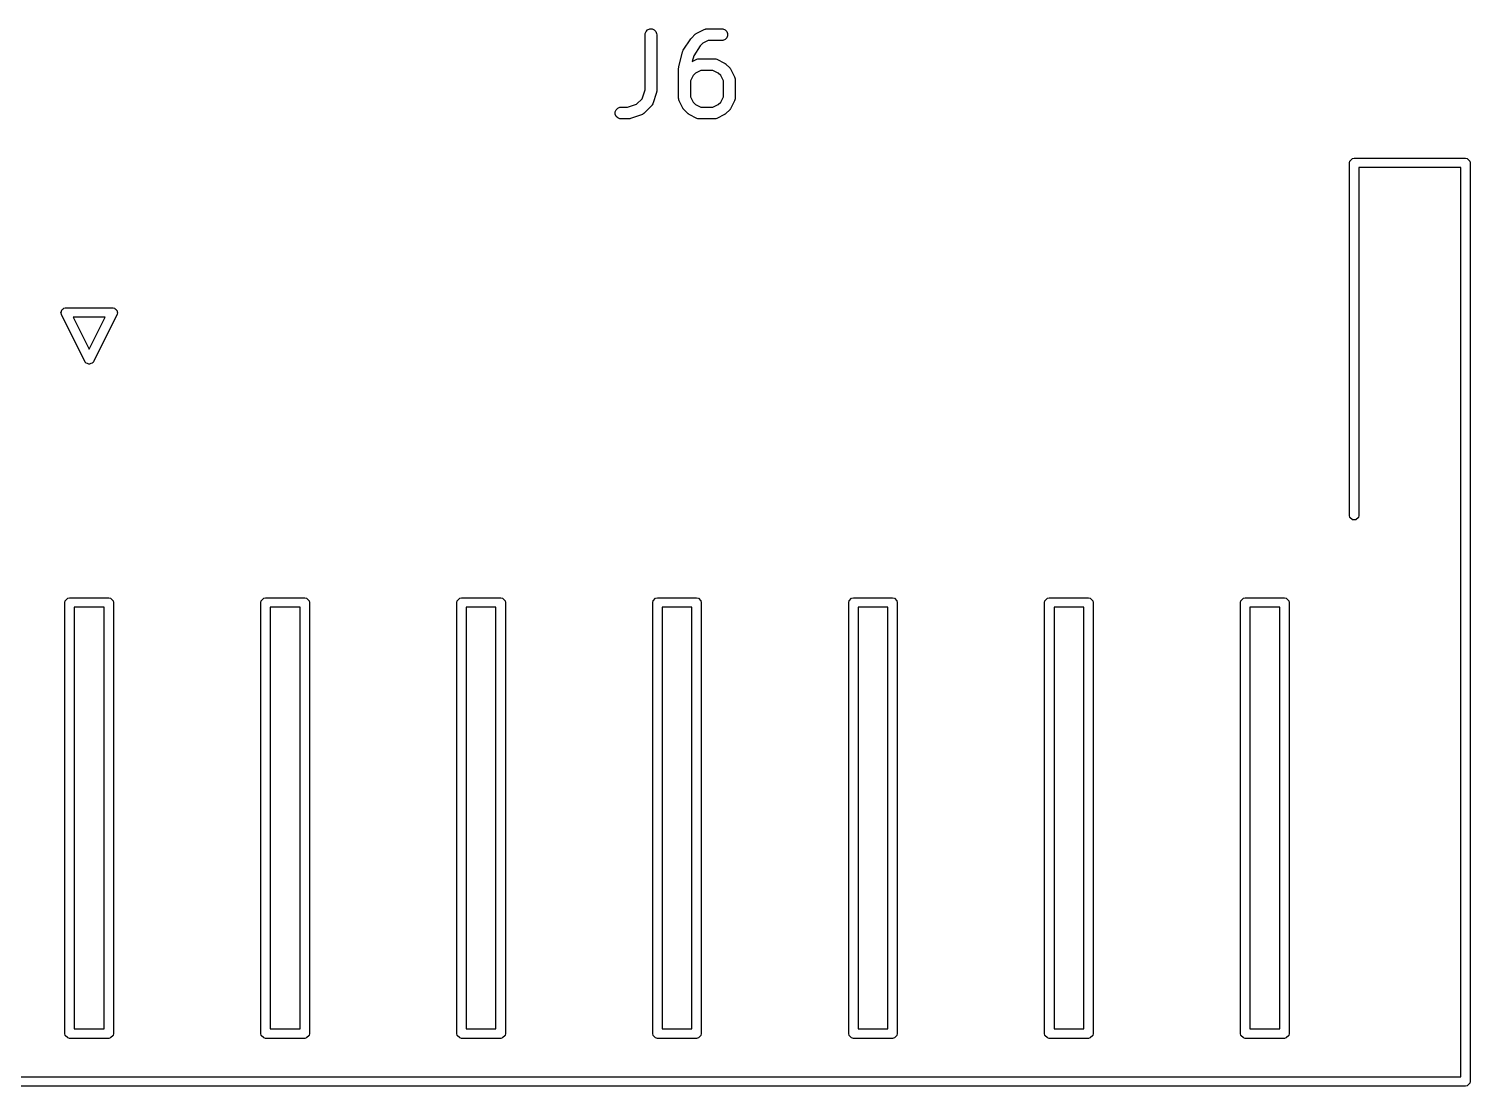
# Model space of a CAD drawing. Header units: inches. Extents: x 1.56 to 3.89, y -5.01 to -1.23.
# Drawn here: x 2.745 to 3.469, y -5.011 to -4.48 of the extents above; entities that cross this region are included whole.
import ezdxf

# ---------------------------------------------------------------- set-up
doc = ezdxf.new("R2010")
doc.units = ezdxf.units.IN
doc.header["$MEASUREMENT"] = 0
doc.layers.add('F.Silkscreen', color=41, linetype='CONTINUOUS', true_color=0xf2eda1)

msp = doc.modelspace()

# ---------------------------------------------------------------- linework, layer by layer
at = {"layer": 'F.Silkscreen', "linetype": 'CONTINUOUS'}
for p, q in [((3.05485, -4.4819), (3.05529, -4.48083)), ((3.05529, -4.48083), (3.0561, -4.48002)), ((3.0561, -4.48002), (3.05717, -4.47958)), ((3.05717, -4.47958), (3.05832, -4.47958)), ((3.05832, -4.47958), (3.05938, -4.48002)), ((3.05938, -4.48002), (3.0602, -4.48083)), ((3.0602, -4.48083), (3.06064, -4.4819)), ((3.08055, -4.48186), (3.08079, -4.48171)), ((3.08079, -4.48171), (3.08454, -4.47983)), ((3.08454, -4.47983), (3.08508, -4.47963)), ((3.08508, -4.47963), (3.08519, -4.47962)), ((3.08519, -4.47962), (3.08529, -4.47958)), ((3.08529, -4.47958), (3.08586, -4.47952)), ((3.08586, -4.47952), (3.09336, -4.47952)), ((3.09336, -4.47952), (3.09394, -4.47958)), ((3.09394, -4.47958), (3.095, -4.48002)), ((3.095, -4.48002), (3.09582, -4.48083)), ((3.09582, -4.48083), (3.09626, -4.4819)), ((3.05479, -4.48247), (3.05485, -4.4819)), ((3.05479, -4.51012), (3.05479, -4.48247)), ((3.06064, -4.4819), (3.0607, -4.48247)), ((3.0607, -4.48247), (3.0607, -4.51059)), ((3.07403, -4.49021), (3.07778, -4.48458)), ((3.07778, -4.48458), (3.07796, -4.48437)), ((3.07778, -4.48458), (3.07778, -4.48458)), ((3.07778, -4.48458), (3.07778, -4.48458)), ((3.07796, -4.48437), (3.07815, -4.48414)), ((3.07815, -4.48413), (3.08003, -4.48226)), ((3.07815, -4.48414), (3.07815, -4.48413)), ((3.07815, -4.48414), (3.07815, -4.48414)), ((3.08253, -4.4881), (3.07923, -4.49306)), ((3.08003, -4.48226), (3.08025, -4.48207)), ((3.08025, -4.48207), (3.0803, -4.48202)), ((3.0803, -4.48202), (3.08039, -4.48196)), ((3.08039, -4.48196), (3.08047, -4.48189)), ((3.08047, -4.48189), (3.08055, -4.48186)), ((3.08386, -4.48677), (3.08253, -4.4881)), ((3.08656, -4.48543), (3.08386, -4.48677)), ((3.09336, -4.48543), (3.08656, -4.48543)), ((3.09394, -4.48537), (3.09336, -4.48543)), ((3.095, -4.48493), (3.09394, -4.48537)), ((3.09582, -4.48411), (3.095, -4.48493)), ((3.09626, -4.48305), (3.09582, -4.48411)), ((3.09626, -4.4819), (3.09626, -4.48305)), ((3.07175, -4.49863), (3.07363, -4.49113)), ((3.07363, -4.49113), (3.07375, -4.49079)), ((3.07375, -4.49079), (3.07376, -4.49072)), ((3.07376, -4.49072), (3.0738, -4.49066)), ((3.0738, -4.49066), (3.07382, -4.49059)), ((3.07382, -4.49059), (3.07386, -4.49053)), ((3.07386, -4.49053), (3.07403, -4.49021)), ((3.07923, -4.49306), (3.0785, -4.49598)), ((3.0785, -4.49598), (3.08079, -4.49483)), ((3.08079, -4.49483), (3.08133, -4.49462)), ((3.08133, -4.49462), (3.08144, -4.49462)), ((3.08144, -4.49462), (3.08154, -4.49458)), ((3.08154, -4.49458), (3.08211, -4.49452)), ((3.08211, -4.49452), (3.08961, -4.49452)), ((3.08961, -4.49452), (3.09019, -4.49458)), ((3.09019, -4.49458), (3.09029, -4.49462)), ((3.09029, -4.49462), (3.09039, -4.49462)), ((3.09039, -4.49462), (3.09093, -4.49483)), ((3.09093, -4.49483), (3.09468, -4.49671)), ((3.07166, -4.49935), (3.07167, -4.49925)), ((3.07166, -4.51434), (3.07166, -4.49935)), ((3.07167, -4.4992), (3.0717, -4.49899)), ((3.07167, -4.49925), (3.07167, -4.4992)), ((3.0717, -4.49899), (3.07172, -4.49877)), ((3.07172, -4.49877), (3.07174, -4.49873)), ((3.07174, -4.49873), (3.07175, -4.49863)), ((3.07892, -4.50297), (3.07757, -4.50567)), ((3.08011, -4.50177), (3.07892, -4.50297)), ((3.08281, -4.50042), (3.08011, -4.50177)), ((3.08892, -4.50042), (3.08281, -4.50042)), ((3.09161, -4.50177), (3.08892, -4.50042)), ((3.09281, -4.50297), (3.09161, -4.50177)), ((3.09416, -4.50567), (3.09281, -4.50297)), ((3.09468, -4.49671), (3.09493, -4.49686)), ((3.09493, -4.49686), (3.095, -4.49689)), ((3.095, -4.49689), (3.09508, -4.49696)), ((3.09508, -4.49696), (3.09517, -4.49701)), ((3.09517, -4.49701), (3.09522, -4.49707)), ((3.09522, -4.49707), (3.09545, -4.49726)), ((3.09545, -4.49726), (3.09733, -4.49913)), ((3.09733, -4.49913), (3.09751, -4.49936)), ((3.09751, -4.49936), (3.09757, -4.49941)), ((3.09757, -4.49941), (3.09763, -4.4995)), ((3.09763, -4.4995), (3.09769, -4.49958)), ((3.09769, -4.49958), (3.09772, -4.49965)), ((3.09772, -4.49965), (3.09788, -4.4999)), ((3.09788, -4.4999), (3.09975, -4.50365)), ((3.05329, -4.51462), (3.05479, -4.51012)), ((3.0607, -4.51059), (3.06067, -4.51089)), ((3.07757, -4.50567), (3.07757, -4.51365)), ((3.09416, -4.51365), (3.09416, -4.50567)), ((3.09975, -4.50365), (3.09996, -4.50419)), ((3.09996, -4.50419), (3.09997, -4.5043)), ((3.09997, -4.5043), (3.10001, -4.50439)), ((3.10001, -4.50439), (3.10007, -4.50497)), ((3.10007, -4.50497), (3.10007, -4.51434)), ((3.04602, -4.51889), (3.05052, -4.51739)), ((3.05052, -4.51739), (3.05329, -4.51462)), ((3.05832, -4.51786), (3.05796, -4.51831)), ((3.05836, -4.51776), (3.05832, -4.51786)), ((3.05843, -4.51768), (3.05836, -4.51776)), ((3.05867, -4.51715), (3.05843, -4.51768)), ((3.06054, -4.51153), (3.05867, -4.51715)), ((3.06061, -4.51124), (3.06054, -4.51153)), ((3.06064, -4.51117), (3.06061, -4.51124)), ((3.06065, -4.51107), (3.06064, -4.51117)), ((3.06067, -4.51096), (3.06065, -4.51107)), ((3.06067, -4.51089), (3.06067, -4.51096)), ((3.07172, -4.51492), (3.07166, -4.51434)), ((3.07176, -4.51502), (3.07172, -4.51492)), ((3.07177, -4.51512), (3.07176, -4.51502)), ((3.07197, -4.51566), (3.07177, -4.51512)), ((3.07385, -4.51941), (3.07197, -4.51566)), ((3.07757, -4.51365), (3.07892, -4.51634)), ((3.07892, -4.51634), (3.08011, -4.51754)), ((3.08011, -4.51754), (3.08281, -4.51889)), ((3.08892, -4.51889), (3.09161, -4.51754)), ((3.09161, -4.51754), (3.09281, -4.51634)), ((3.09281, -4.51634), (3.09416, -4.51365)), ((3.09975, -4.51566), (3.09788, -4.51941)), ((3.09996, -4.51512), (3.09975, -4.51566)), ((3.09997, -4.51502), (3.09996, -4.51512)), ((3.10001, -4.51492), (3.09997, -4.51502)), ((3.10007, -4.51434), (3.10001, -4.51492)), ((3.03985, -4.52127), (3.04029, -4.5202)), ((3.03985, -4.52242), (3.03985, -4.52127)), ((3.04029, -4.52348), (3.03985, -4.52242)), ((3.04029, -4.5202), (3.0411, -4.51939)), ((3.0411, -4.5243), (3.04029, -4.52348)), ((3.0411, -4.51939), (3.04217, -4.51895)), ((3.04217, -4.52474), (3.0411, -4.5243)), ((3.04217, -4.51895), (3.04274, -4.51889)), ((3.04274, -4.5248), (3.04217, -4.52474)), ((3.04274, -4.51889), (3.04602, -4.51889)), ((3.04649, -4.5248), (3.04274, -4.5248)), ((3.04679, -4.52477), (3.04649, -4.5248)), ((3.04686, -4.52477), (3.04679, -4.52477)), ((3.04697, -4.52475), (3.04686, -4.52477)), ((3.04707, -4.52474), (3.04697, -4.52475)), ((3.04714, -4.52471), (3.04707, -4.52474)), ((3.04743, -4.52464), (3.04714, -4.52471)), ((3.05305, -4.52277), (3.04743, -4.52464)), ((3.05358, -4.52253), (3.05305, -4.52277)), ((3.05366, -4.52246), (3.05358, -4.52253)), ((3.05376, -4.52242), (3.05366, -4.52246)), ((3.05421, -4.52206), (3.05376, -4.52242)), ((3.05796, -4.51831), (3.05421, -4.52206)), ((3.07401, -4.51966), (3.07385, -4.51941)), ((3.07404, -4.51973), (3.07401, -4.51966)), ((3.0741, -4.51982), (3.07404, -4.51973)), ((3.07416, -4.5199), (3.0741, -4.51982)), ((3.07422, -4.51996), (3.07416, -4.5199)), ((3.0744, -4.52018), (3.07422, -4.51996)), ((3.07628, -4.52206), (3.0744, -4.52018)), ((3.0765, -4.52224), (3.07628, -4.52206)), ((3.07655, -4.5223), (3.0765, -4.52224)), ((3.07664, -4.52236), (3.07655, -4.5223)), ((3.07672, -4.52242), (3.07664, -4.52236)), ((3.0768, -4.52245), (3.07672, -4.52242)), ((3.07704, -4.52261), (3.0768, -4.52245)), ((3.08079, -4.52448), (3.07704, -4.52261)), ((3.08133, -4.52469), (3.08079, -4.52448)), ((3.08144, -4.5247), (3.08133, -4.52469)), ((3.08154, -4.52474), (3.08144, -4.5247)), ((3.08211, -4.5248), (3.08154, -4.52474)), ((3.08961, -4.5248), (3.08211, -4.5248)), ((3.08281, -4.51889), (3.08892, -4.51889)), ((3.09019, -4.52474), (3.08961, -4.5248)), ((3.09029, -4.5247), (3.09019, -4.52474)), ((3.09039, -4.52469), (3.09029, -4.5247)), ((3.09093, -4.52448), (3.09039, -4.52469)), ((3.09468, -4.52261), (3.09093, -4.52448)), ((3.09493, -4.52245), (3.09468, -4.52261)), ((3.095, -4.52242), (3.09493, -4.52245)), ((3.09508, -4.52236), (3.095, -4.52242)), ((3.09517, -4.5223), (3.09508, -4.52236)), ((3.09522, -4.52224), (3.09517, -4.5223)), ((3.09545, -4.52206), (3.09522, -4.52224)), ((3.09733, -4.52018), (3.09545, -4.52206)), ((3.09751, -4.51996), (3.09733, -4.52018)), ((3.09757, -4.5199), (3.09751, -4.51996)), ((3.09763, -4.51982), (3.09757, -4.5199)), ((3.09769, -4.51973), (3.09763, -4.51982)), ((3.09772, -4.51966), (3.09769, -4.51973)), ((3.09788, -4.51941), (3.09772, -4.51966)), ((3.40866, -4.54685), (3.40884, -4.54595)), ((3.40866, -4.72402), (3.40866, -4.54685)), ((3.40884, -4.54595), (3.41012, -4.54467)), ((3.41012, -4.54467), (3.41102, -4.54449)), ((3.41102, -4.54449), (3.46693, -4.54449)), ((3.46693, -4.54449), (3.46783, -4.54467)), ((3.46783, -4.54467), (3.46911, -4.54595)), ((3.46911, -4.54595), (3.46929, -4.54685)), ((3.46929, -4.54685), (3.46929, -5.00827)), ((3.46457, -4.54921), (3.41339, -4.54921)), ((3.41339, -4.54921), (3.41339, -4.72402)), ((3.46457, -5.00591), (3.46457, -4.54921)), ((2.76142, -4.62221), (2.7616, -4.62169)), ((2.7616, -4.62285), (2.76142, -4.62221)), ((2.7616, -4.62114), (2.76187, -4.62087)), ((2.7616, -4.62169), (2.7616, -4.62114)), ((2.7616, -4.62295), (2.7616, -4.62285)), ((2.76164, -4.62299), (2.7616, -4.62295)), ((2.76167, -4.6231), (2.76164, -4.62299)), ((2.77348, -4.64673), (2.76167, -4.6231)), ((2.76187, -4.62087), (2.76199, -4.6205)), ((2.76199, -4.6205), (2.76249, -4.62025)), ((2.76249, -4.62025), (2.76288, -4.61986)), ((2.76288, -4.61986), (2.76352, -4.61974)), ((2.76352, -4.61974), (2.76361, -4.61969)), ((2.76361, -4.61969), (2.76366, -4.61971)), ((2.76366, -4.61971), (2.76378, -4.61969)), ((2.76378, -4.61969), (2.7874, -4.61969)), ((2.7676, -4.62441), (2.77559, -4.64039)), ((2.78358, -4.62441), (2.7676, -4.62441)), ((2.77559, -4.64039), (2.78358, -4.62441)), ((2.78951, -4.6231), (2.7777, -4.64673)), ((2.7874, -4.61969), (2.78752, -4.61971)), ((2.78752, -4.61971), (2.78757, -4.61969)), ((2.78757, -4.61969), (2.78766, -4.61974)), ((2.78766, -4.61974), (2.78831, -4.61986)), ((2.78831, -4.61986), (2.78869, -4.62025)), ((2.78869, -4.62025), (2.78919, -4.6205)), ((2.78919, -4.6205), (2.78931, -4.62087)), ((2.78931, -4.62087), (2.78958, -4.62114)), ((2.78955, -4.62299), (2.78951, -4.6231)), ((2.78958, -4.62295), (2.78955, -4.62299)), ((2.78958, -4.62114), (2.78958, -4.62169)), ((2.78958, -4.62169), (2.78976, -4.62221)), ((2.78976, -4.62221), (2.78958, -4.62285)), ((2.78958, -4.62285), (2.78958, -4.62295)), ((2.77377, -4.6471), (2.77348, -4.64673)), ((2.77381, -4.64722), (2.77377, -4.6471)), ((2.77389, -4.64726), (2.77381, -4.64722)), ((2.77404, -4.64745), (2.77389, -4.64726)), ((2.77475, -4.64769), (2.77404, -4.64745)), ((2.77542, -4.64803), (2.77475, -4.64769)), ((2.77559, -4.64797), (2.77542, -4.64803)), ((2.77576, -4.64803), (2.77559, -4.64797)), ((2.77643, -4.64769), (2.77576, -4.64803)), ((2.77714, -4.64745), (2.77643, -4.64769)), ((2.77729, -4.64726), (2.77714, -4.64745)), ((2.77738, -4.64722), (2.77729, -4.64726)), ((2.77741, -4.6471), (2.77738, -4.64722)), ((2.7777, -4.64673), (2.77741, -4.6471)), ((3.40884, -4.72492), (3.40866, -4.72402)), ((3.41012, -4.7262), (3.40884, -4.72492)), ((3.41193, -4.7262), (3.41012, -4.7262)), ((3.41321, -4.72492), (3.41193, -4.7262)), ((3.41339, -4.72402), (3.41321, -4.72492)), ((2.76339, -4.76772), (2.76357, -4.76681)), ((2.76339, -4.98425), (2.76339, -4.76772)), ((2.76357, -4.76681), (2.76484, -4.76553)), ((2.76484, -4.76553), (2.76575, -4.76535)), ((2.76575, -4.76535), (2.78543, -4.76535)), ((2.76811, -4.77008), (2.76811, -4.98189)), ((2.78307, -4.77008), (2.76811, -4.77008)), ((2.78307, -4.98189), (2.78307, -4.77008)), ((2.78543, -4.76535), (2.78634, -4.76553)), ((2.78634, -4.76553), (2.78762, -4.76681)), ((2.78762, -4.76681), (2.7878, -4.76772)), ((2.7878, -4.76772), (2.7878, -4.98425)), ((2.86181, -4.76772), (2.86199, -4.76681)), ((2.86181, -4.98425), (2.86181, -4.76772)), ((2.86199, -4.76681), (2.86327, -4.76553)), ((2.86327, -4.76553), (2.86417, -4.76535)), ((2.86417, -4.76535), (2.88386, -4.76535)), ((2.86654, -4.77008), (2.86654, -4.98189)), ((2.8815, -4.77008), (2.86654, -4.77008)), ((2.8815, -4.98189), (2.8815, -4.77008)), ((2.88386, -4.76535), (2.88476, -4.76553)), ((2.88476, -4.76553), (2.88604, -4.76681)), ((2.88604, -4.76681), (2.88622, -4.76772)), ((2.88622, -4.76772), (2.88622, -4.98425)), ((2.96024, -4.76772), (2.96042, -4.76681)), ((2.96024, -4.98425), (2.96024, -4.76772)), ((2.96042, -4.76681), (2.96169, -4.76553)), ((2.96169, -4.76553), (2.9626, -4.76535)), ((2.9626, -4.76535), (2.98228, -4.76535)), ((2.96496, -4.77008), (2.96496, -4.98189)), ((2.97992, -4.77008), (2.96496, -4.77008)), ((2.97992, -4.98189), (2.97992, -4.77008)), ((2.98228, -4.76535), (2.98319, -4.76553)), ((2.98319, -4.76553), (2.98447, -4.76681)), ((2.98447, -4.76681), (2.98465, -4.76772)), ((2.98465, -4.76772), (2.98465, -4.98425)), ((3.05866, -4.76772), (3.05884, -4.76681)), ((3.05866, -4.98425), (3.05866, -4.76772)), ((3.05884, -4.76681), (3.06012, -4.76553)), ((3.06012, -4.76553), (3.06102, -4.76535)), ((3.06102, -4.76535), (3.08071, -4.76535)), ((3.06339, -4.77008), (3.06339, -4.98189)), ((3.07835, -4.77008), (3.06339, -4.77008)), ((3.07835, -4.98189), (3.07835, -4.77008)), ((3.08071, -4.76535), (3.08161, -4.76553)), ((3.08161, -4.76553), (3.08289, -4.76681)), ((3.08289, -4.76681), (3.08307, -4.76772)), ((3.08307, -4.76772), (3.08307, -4.98425)), ((3.15709, -4.76772), (3.15727, -4.76681)), ((3.15709, -4.98425), (3.15709, -4.76772)), ((3.15727, -4.76681), (3.15854, -4.76553)), ((3.15854, -4.76553), (3.15945, -4.76535)), ((3.15945, -4.76535), (3.17913, -4.76535)), ((3.16181, -4.77008), (3.16181, -4.98189)), ((3.17677, -4.77008), (3.16181, -4.77008)), ((3.17677, -4.98189), (3.17677, -4.77008)), ((3.17913, -4.76535), (3.18004, -4.76553)), ((3.18004, -4.76553), (3.18132, -4.76681)), ((3.18132, -4.76681), (3.1815, -4.76772)), ((3.1815, -4.76772), (3.1815, -4.98425)), ((3.25551, -4.76772), (3.25569, -4.76681)), ((3.25551, -4.98425), (3.25551, -4.76772)), ((3.25569, -4.76681), (3.25697, -4.76553)), ((3.25697, -4.76553), (3.25787, -4.76535)), ((3.25787, -4.76535), (3.27756, -4.76535)), ((3.26024, -4.77008), (3.26024, -4.98189)), ((3.2752, -4.77008), (3.26024, -4.77008)), ((3.2752, -4.98189), (3.2752, -4.77008)), ((3.27756, -4.76535), (3.27846, -4.76553)), ((3.27846, -4.76553), (3.27974, -4.76681)), ((3.27974, -4.76681), (3.27992, -4.76772)), ((3.27992, -4.76772), (3.27992, -4.98425)), ((3.35394, -4.76772), (3.35412, -4.76681)), ((3.35394, -4.98425), (3.35394, -4.76772)), ((3.35412, -4.76681), (3.3554, -4.76553)), ((3.3554, -4.76553), (3.3563, -4.76535)), ((3.3563, -4.76535), (3.37598, -4.76535)), ((3.35866, -4.77008), (3.35866, -4.98189)), ((3.37362, -4.77008), (3.35866, -4.77008)), ((3.37362, -4.98189), (3.37362, -4.77008)), ((3.37598, -4.76535), (3.37689, -4.76553)), ((3.37689, -4.76553), (3.37817, -4.76681)), ((3.37817, -4.76681), (3.37835, -4.76772)), ((3.37835, -4.76772), (3.37835, -4.98425)), ((2.76357, -4.98516), (2.76339, -4.98425)), ((2.76484, -4.98643), (2.76357, -4.98516)), ((2.76575, -4.98661), (2.76484, -4.98643)), ((2.78543, -4.98661), (2.76575, -4.98661)), ((2.76811, -4.98189), (2.78307, -4.98189)), ((2.78634, -4.98643), (2.78543, -4.98661)), ((2.78762, -4.98516), (2.78634, -4.98643)), ((2.7878, -4.98425), (2.78762, -4.98516)), ((2.86199, -4.98516), (2.86181, -4.98425)), ((2.86327, -4.98643), (2.86199, -4.98516)), ((2.86417, -4.98661), (2.86327, -4.98643)), ((2.88386, -4.98661), (2.86417, -4.98661)), ((2.86654, -4.98189), (2.8815, -4.98189)), ((2.88476, -4.98643), (2.88386, -4.98661)), ((2.88604, -4.98516), (2.88476, -4.98643)), ((2.88622, -4.98425), (2.88604, -4.98516)), ((2.96042, -4.98516), (2.96024, -4.98425)), ((2.96169, -4.98643), (2.96042, -4.98516)), ((2.9626, -4.98661), (2.96169, -4.98643)), ((2.98228, -4.98661), (2.9626, -4.98661)), ((2.96496, -4.98189), (2.97992, -4.98189)), ((2.98319, -4.98643), (2.98228, -4.98661)), ((2.98447, -4.98516), (2.98319, -4.98643)), ((2.98465, -4.98425), (2.98447, -4.98516)), ((3.05884, -4.98516), (3.05866, -4.98425)), ((3.06012, -4.98643), (3.05884, -4.98516)), ((3.06102, -4.98661), (3.06012, -4.98643)), ((3.08071, -4.98661), (3.06102, -4.98661)), ((3.06339, -4.98189), (3.07835, -4.98189)), ((3.08161, -4.98643), (3.08071, -4.98661)), ((3.08289, -4.98516), (3.08161, -4.98643)), ((3.08307, -4.98425), (3.08289, -4.98516)), ((3.15727, -4.98516), (3.15709, -4.98425)), ((3.15854, -4.98643), (3.15727, -4.98516)), ((3.15945, -4.98661), (3.15854, -4.98643)), ((3.17913, -4.98661), (3.15945, -4.98661)), ((3.16181, -4.98189), (3.17677, -4.98189)), ((3.18004, -4.98643), (3.17913, -4.98661)), ((3.18132, -4.98516), (3.18004, -4.98643)), ((3.1815, -4.98425), (3.18132, -4.98516)), ((3.25569, -4.98516), (3.25551, -4.98425)), ((3.25697, -4.98643), (3.25569, -4.98516)), ((3.25787, -4.98661), (3.25697, -4.98643)), ((3.27756, -4.98661), (3.25787, -4.98661)), ((3.26024, -4.98189), (3.2752, -4.98189)), ((3.27846, -4.98643), (3.27756, -4.98661)), ((3.27974, -4.98516), (3.27846, -4.98643)), ((3.27992, -4.98425), (3.27974, -4.98516)), ((3.35412, -4.98516), (3.35394, -4.98425)), ((3.3554, -4.98643), (3.35412, -4.98516)), ((3.3563, -4.98661), (3.3554, -4.98643)), ((3.37598, -4.98661), (3.3563, -4.98661)), ((3.35866, -4.98189), (3.37362, -4.98189)), ((3.37689, -4.98643), (3.37598, -4.98661)), ((3.37817, -4.98516), (3.37689, -4.98643)), ((3.37835, -4.98425), (3.37817, -4.98516)), ((2.67717, -5.00591), (3.07087, -5.00591)), ((3.07087, -5.00591), (3.46457, -5.00591)), ((3.46911, -5.00917), (3.46783, -5.01045)), ((3.46929, -5.00827), (3.46911, -5.00917)), ((3.07087, -5.01063), (2.6748, -5.01063)), ((3.46693, -5.01063), (3.07087, -5.01063)), ((3.46783, -5.01045), (3.46693, -5.01063))]:
    msp.add_line(p, q, dxfattribs=at)

doc.saveas('drawing.dxf')
